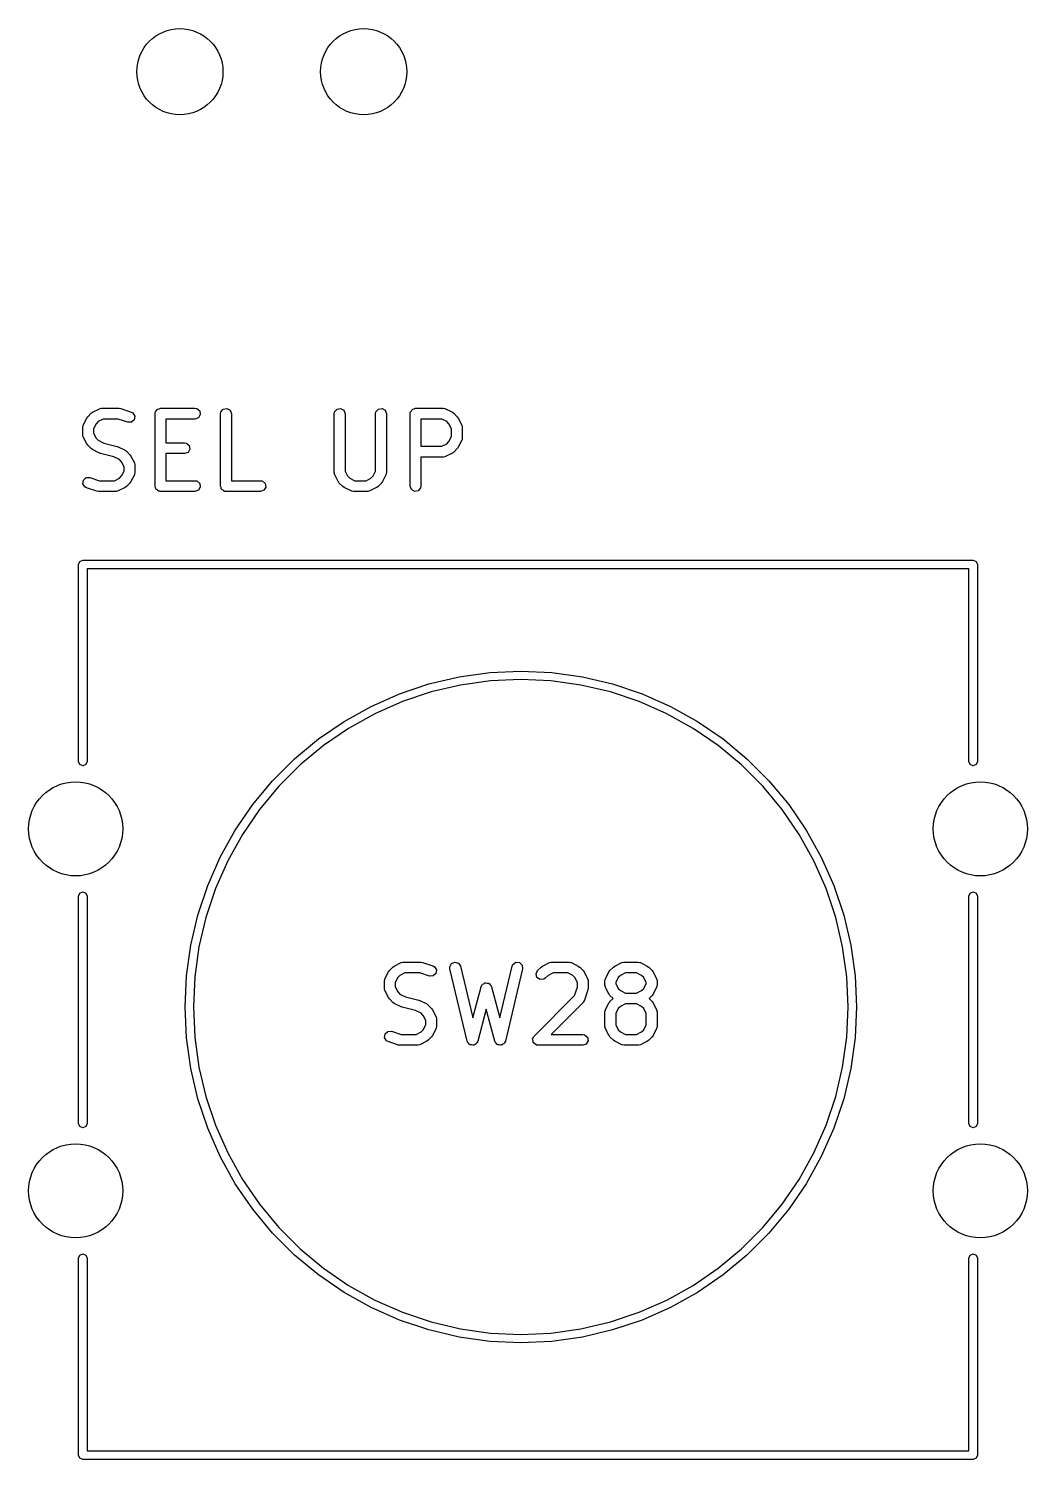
# Model space of a CAD drawing. Extents: x 36 to 247, y -101 to -40.
# Drawn here: x 210 to 223.8, y -63.64 to -43.88 of the extents above; entities that cross this region are included whole.
import ezdxf

# ---------------------------------------------------------------- set-up
doc = ezdxf.new("R2010")
doc.units = 0
doc.layers.add('BLACK', color=7, linetype='CONTINUOUS')

msp = doc.modelspace()

# ---------------------------------------------------------------- linework, layer by layer
at = {"layer": 'BLACK', "linetype": 'CONTINUOUS'}
for p, q in [((210.816967, -49.237024), (210.864586, -49.189405)), ((210.864586, -49.189405), (210.882952, -49.176545)), ((210.882952, -49.176545), (210.884078, -49.175356)), ((210.884078, -49.175356), (210.979316, -49.127737)), ((210.979316, -49.127737), (211.004282, -49.120311)), ((211.004282, -49.120311), (211.008643, -49.121352)), ((211.008643, -49.121352), (211.012857, -49.119819)), ((211.012857, -49.119819), (211.250952, -49.119819)), ((211.250952, -49.119819), (211.273034, -49.123712)), ((211.273034, -49.123712), (211.274669, -49.123668)), ((211.274669, -49.123668), (211.417526, -49.171287)), ((211.417526, -49.171287), (211.440431, -49.183689)), ((211.440431, -49.183689), (211.467286, -49.227402)), ((211.747381, -49.194819), (211.749098, -49.185077)), ((211.747381, -50.194819), (211.747381, -49.194819)), ((211.74852, -49.181795), (211.750186, -49.178909)), ((211.749098, -49.185077), (211.74852, -49.181795)), ((211.750186, -49.178909), (211.751904, -49.169167)), ((211.751904, -49.169167), (211.764429, -49.154239)), ((211.764429, -49.154239), (211.774172, -49.137366)), ((211.774172, -49.137366), (211.78053, -49.135051)), ((211.78053, -49.135051), (211.784881, -49.129867)), ((211.784881, -49.129867), (211.804072, -49.126482)), ((211.804072, -49.126482), (211.822381, -49.119819)), ((211.822381, -49.119819), (212.298571, -49.119819)), ((212.298571, -49.119819), (212.324223, -49.124342)), ((212.324223, -49.124342), (212.363523, -49.157319)), ((212.372432, -49.207843), (212.34678, -49.252272)), ((212.363523, -49.157319), (212.372432, -49.207843)), ((212.652143, -49.194819), (212.656666, -49.169167)), ((212.652143, -50.194819), (212.652143, -49.194819)), ((212.656666, -49.169167), (212.689643, -49.129867)), ((212.689643, -49.129867), (212.740167, -49.120958)), ((212.740167, -49.120958), (212.784596, -49.14661)), ((212.784596, -49.14661), (212.802143, -49.194819)), ((212.802143, -49.194819), (212.802143, -50.119819)), ((214.223572, -49.194819), (214.228095, -49.169167)), ((214.223572, -50.004342), (214.223572, -49.194819)), ((214.228095, -49.169167), (214.261072, -49.129867)), ((214.261072, -49.129867), (214.311596, -49.120958)), ((214.311596, -49.120958), (214.356025, -49.14661)), ((214.356025, -49.14661), (214.373572, -49.194819)), ((214.373572, -49.194819), (214.373572, -49.986637)), ((214.795, -49.194819), (214.799523, -49.169167)), ((214.795, -49.986637), (214.795, -49.194819)), ((214.799523, -49.169167), (214.8325, -49.129867)), ((214.8325, -49.129867), (214.883024, -49.120958)), ((214.883024, -49.120958), (214.927453, -49.14661)), ((214.927453, -49.14661), (214.945, -49.194819)), ((214.945, -49.194819), (214.945, -50.004342)), ((215.271191, -49.194819), (215.272908, -49.185077)), ((215.271191, -50.194819), (215.271191, -49.194819)), ((215.27233, -49.181795), (215.273996, -49.178909)), ((215.272908, -49.185077), (215.27233, -49.181795)), ((215.273996, -49.178909), (215.275714, -49.169167)), ((215.275714, -49.169167), (215.288239, -49.154239)), ((215.288239, -49.154239), (215.297982, -49.137366)), ((215.297982, -49.137366), (215.30434, -49.135051)), ((215.30434, -49.135051), (215.308691, -49.129867)), ((215.308691, -49.129867), (215.327882, -49.126482)), ((215.327882, -49.126482), (215.346191, -49.119819)), ((215.346191, -49.119819), (215.727143, -49.119819)), ((215.727143, -49.119819), (215.752795, -49.124342)), ((215.752795, -49.124342), (215.75623, -49.127224)), ((215.75623, -49.127224), (215.760684, -49.127737)), ((215.760684, -49.127737), (215.855922, -49.175356)), ((215.855922, -49.175356), (215.873932, -49.188714)), ((215.873932, -49.188714), (215.875414, -49.189405)), ((215.875414, -49.189405), (215.923033, -49.237024)), ((210.747381, -49.385295), (210.751904, -49.359643)), ((210.747381, -49.480533), (210.747381, -49.385295)), ((210.751904, -49.359643), (210.754786, -49.356207)), ((210.754786, -49.356207), (210.755299, -49.351754)), ((210.755299, -49.351754), (210.802918, -49.256516)), ((210.802918, -49.256516), (210.816276, -49.238505)), ((210.816276, -49.238505), (210.816967, -49.237024)), ((210.931639, -49.334484), (210.897381, -49.403)), ((210.897381, -49.403), (210.897381, -49.462828)), ((210.962046, -49.304077), (210.931639, -49.334484)), ((211.030562, -49.269819), (210.962046, -49.304077)), ((211.238782, -49.269819), (211.030562, -49.269819)), ((211.370091, -49.313589), (211.238782, -49.269819)), ((211.421375, -49.312188), (211.370091, -49.313589)), ((211.459761, -49.27815), (211.421375, -49.312188)), ((211.467286, -49.227402), (211.459761, -49.27815)), ((212.298571, -49.269819), (211.897381, -49.269819)), ((211.897381, -49.269819), (211.897381, -49.596009)), ((212.34678, -49.252272), (212.298571, -49.269819)), ((215.709438, -49.269819), (215.421191, -49.269819)), ((215.421191, -49.269819), (215.421191, -49.643628)), ((215.777954, -49.304077), (215.709438, -49.269819)), ((215.808361, -49.334484), (215.777954, -49.304077)), ((215.842619, -49.403), (215.808361, -49.334484)), ((215.842619, -49.510447), (215.842619, -49.403)), ((215.923033, -49.237024), (215.935892, -49.25539)), ((215.935892, -49.25539), (215.937082, -49.256516)), ((215.937082, -49.256516), (215.984701, -49.351754)), ((215.984701, -49.351754), (215.992127, -49.37672)), ((215.992127, -49.37672), (215.991085, -49.381081)), ((215.991085, -49.381081), (215.992619, -49.385295)), ((215.992619, -49.385295), (215.992619, -49.528152)), ((210.748914, -49.484746), (210.747381, -49.480533)), ((210.747873, -49.489107), (210.748914, -49.484746)), ((210.755299, -49.514074), (210.747873, -49.489107)), ((210.802918, -49.609312), (210.755299, -49.514074)), ((210.804107, -49.610437), (210.802918, -49.609312)), ((210.897381, -49.462828), (210.931639, -49.531344)), ((210.931639, -49.531344), (210.962046, -49.561751)), ((210.962046, -49.561751), (211.039033, -49.600244)), ((211.039033, -49.600244), (211.221523, -49.645867)), ((211.897381, -49.596009), (212.155714, -49.596009)), ((212.155714, -49.596009), (212.181366, -49.600532)), ((212.181366, -49.600532), (212.220666, -49.633509)), ((215.709438, -49.643628), (215.777954, -49.60937)), ((215.777954, -49.60937), (215.808361, -49.578963)), ((215.808361, -49.578963), (215.842619, -49.510447)), ((215.984701, -49.561693), (215.937082, -49.656931)), ((215.985213, -49.557239), (215.984701, -49.561693)), ((215.988096, -49.553804), (215.985213, -49.557239)), ((215.992619, -49.528152), (215.988096, -49.553804)), ((210.816967, -49.628804), (210.804107, -49.610437)), ((210.864586, -49.676423), (210.816967, -49.628804)), ((210.866067, -49.677114), (210.864586, -49.676423)), ((210.884078, -49.690472), (210.866067, -49.677114)), ((210.979316, -49.738091), (210.884078, -49.690472)), ((210.982844, -49.738497), (210.979316, -49.738091)), ((210.994667, -49.74377), (210.982844, -49.738497)), ((211.177157, -49.789392), (210.994667, -49.74377)), ((211.254144, -49.827886), (211.177157, -49.789392)), ((211.221523, -49.645867), (211.233345, -49.651139)), ((211.233345, -49.651139), (211.236874, -49.651546)), ((211.236874, -49.651546), (211.332112, -49.699165)), ((211.332112, -49.699165), (211.350122, -49.712523)), ((211.350122, -49.712523), (211.351604, -49.713214)), ((211.351604, -49.713214), (211.399223, -49.760833)), ((211.399223, -49.760833), (211.412082, -49.779199)), ((211.412082, -49.779199), (211.413272, -49.780325)), ((211.413272, -49.780325), (211.460891, -49.875563)), ((212.155714, -49.746009), (211.897381, -49.746009)), ((211.897381, -49.746009), (211.897381, -50.119819)), ((212.203923, -49.728462), (212.155714, -49.746009)), ((212.229575, -49.684033), (212.203923, -49.728462)), ((212.220666, -49.633509), (212.229575, -49.684033)), ((215.421191, -49.643628), (215.709438, -49.643628)), ((215.727143, -49.793628), (215.421191, -49.793628)), ((215.421191, -49.793628), (215.421191, -50.194819)), ((215.731356, -49.792094), (215.727143, -49.793628)), ((215.735717, -49.793136), (215.731356, -49.792094)), ((215.760684, -49.78571), (215.735717, -49.793136)), ((215.855922, -49.738091), (215.760684, -49.78571)), ((215.857047, -49.736901), (215.855922, -49.738091)), ((215.875414, -49.724042), (215.857047, -49.736901)), ((215.923033, -49.676423), (215.875414, -49.724042)), ((215.923724, -49.674941), (215.923033, -49.676423)), ((215.937082, -49.656931), (215.923724, -49.674941)), ((211.284551, -49.858293), (211.254144, -49.827886)), ((211.28455, -50.055153), (211.318809, -49.986637)), ((211.318809, -49.926809), (211.284551, -49.858293)), ((211.318809, -49.986637), (211.318809, -49.926809)), ((211.460891, -49.875563), (211.468317, -49.900529)), ((211.468809, -50.004342), (211.464286, -50.029994)), ((211.468317, -49.900529), (211.467275, -49.90489)), ((211.467275, -49.90489), (211.468809, -49.909104)), ((211.468809, -49.909104), (211.468809, -50.004342)), ((214.225105, -50.008555), (214.223572, -50.004342)), ((214.373572, -49.986637), (214.40783, -50.055153)), ((214.760741, -50.055153), (214.795, -49.986637)), ((214.945, -50.004342), (214.940477, -50.029994)), ((210.748904, -50.162236), (210.756429, -50.111487)), ((210.775759, -50.205948), (210.748904, -50.162236)), ((210.756429, -50.111487), (210.794814, -50.07745)), ((210.794814, -50.07745), (210.846098, -50.076049)), ((210.846098, -50.076049), (210.977408, -50.119819)), ((210.977408, -50.119819), (211.185628, -50.119819)), ((211.185628, -50.119819), (211.254143, -50.085561)), ((211.254143, -50.085561), (211.28455, -50.055153)), ((211.351605, -50.200232), (211.333236, -50.213094)), ((211.399223, -50.152613), (211.351605, -50.200232)), ((211.399913, -50.151131), (211.399223, -50.152613)), ((211.413272, -50.133121), (211.399913, -50.151131)), ((211.460891, -50.037883), (211.413272, -50.133121)), ((211.461403, -50.033429), (211.460891, -50.037883)), ((211.464286, -50.029994), (211.461403, -50.033429)), ((211.754044, -50.213127), (211.747381, -50.194819)), ((211.897381, -50.119819), (212.298571, -50.119819)), ((212.298571, -50.119819), (212.324223, -50.124342)), ((212.324223, -50.124342), (212.363523, -50.157319)), ((212.363523, -50.157319), (212.372432, -50.207843)), ((212.658806, -50.213127), (212.652143, -50.194819)), ((212.802143, -50.119819), (213.203333, -50.119819)), ((213.203333, -50.119819), (213.228985, -50.124342)), ((213.228985, -50.124342), (213.268285, -50.157319)), ((213.268285, -50.157319), (213.277194, -50.207843)), ((214.224064, -50.012916), (214.225105, -50.008555)), ((214.23149, -50.037883), (214.224064, -50.012916)), ((214.279109, -50.133121), (214.23149, -50.037883)), ((214.280297, -50.134246), (214.279109, -50.133121)), ((214.293157, -50.152612), (214.280297, -50.134246)), ((214.340776, -50.200232), (214.293157, -50.152612)), ((214.342257, -50.200922), (214.340776, -50.200232)), ((214.360269, -50.214282), (214.342257, -50.200922)), ((214.40783, -50.055153), (214.438237, -50.085561)), ((214.438237, -50.085561), (214.506753, -50.119819)), ((214.506753, -50.119819), (214.661819, -50.119819)), ((214.661819, -50.119819), (214.730334, -50.085561)), ((214.730334, -50.085561), (214.760741, -50.055153)), ((214.827796, -50.200232), (214.809427, -50.213094)), ((214.875414, -50.152613), (214.827796, -50.200232)), ((214.876104, -50.151131), (214.875414, -50.152613)), ((214.889463, -50.133121), (214.876104, -50.151131)), ((214.937082, -50.037883), (214.889463, -50.133121)), ((214.937594, -50.033429), (214.937082, -50.037883)), ((214.940477, -50.029994), (214.937594, -50.033429)), ((215.288738, -50.243028), (215.271191, -50.194819)), ((215.421191, -50.194819), (215.416668, -50.220471)), ((210.798664, -50.218351), (210.775759, -50.205948)), ((210.94152, -50.26597), (210.798664, -50.218351)), ((210.943155, -50.265925), (210.94152, -50.26597)), ((210.965238, -50.269819), (210.943155, -50.265925)), ((211.203333, -50.269819), (210.965238, -50.269819)), ((211.207546, -50.268285), (211.203333, -50.269819)), ((211.211907, -50.269327), (211.207546, -50.268285)), ((211.236874, -50.261901), (211.211907, -50.269327)), ((211.332112, -50.214282), (211.236874, -50.261901)), ((211.333236, -50.213094), (211.332112, -50.214282)), ((211.757429, -50.232319), (211.754044, -50.213127)), ((211.762613, -50.236669), (211.757429, -50.232319)), ((211.764928, -50.243028), (211.762613, -50.236669)), ((211.781801, -50.25277), (211.764928, -50.243028)), ((211.796729, -50.265296), (211.781801, -50.25277)), ((211.806471, -50.267013), (211.796729, -50.265296)), ((211.809357, -50.26868), (211.806471, -50.267013)), ((211.812639, -50.268101), (211.809357, -50.26868)), ((211.822381, -50.269819), (211.812639, -50.268101)), ((212.298571, -50.269819), (211.822381, -50.269819)), ((212.34678, -50.252272), (212.298571, -50.269819)), ((212.372432, -50.207843), (212.34678, -50.252272)), ((212.662191, -50.232319), (212.658806, -50.213127)), ((212.667375, -50.236669), (212.662191, -50.232319)), ((212.66969, -50.243028), (212.667375, -50.236669)), ((212.686563, -50.25277), (212.66969, -50.243028)), ((212.701491, -50.265296), (212.686563, -50.25277)), ((212.711233, -50.267013), (212.701491, -50.265296)), ((212.714119, -50.26868), (212.711233, -50.267013)), ((212.717401, -50.268101), (212.714119, -50.26868)), ((212.727143, -50.269819), (212.717401, -50.268101)), ((213.203333, -50.269819), (212.727143, -50.269819)), ((213.251542, -50.252272), (213.203333, -50.269819)), ((213.277194, -50.207843), (213.251542, -50.252272)), ((214.455507, -50.261901), (214.360269, -50.214282)), ((214.45996, -50.262413), (214.455507, -50.261901)), ((214.463396, -50.265296), (214.45996, -50.262413)), ((214.489048, -50.269819), (214.463396, -50.265296)), ((214.679524, -50.269819), (214.489048, -50.269819)), ((214.683737, -50.268285), (214.679524, -50.269819)), ((214.688098, -50.269327), (214.683737, -50.268285)), ((214.713065, -50.261901), (214.688098, -50.269327)), ((214.808303, -50.214282), (214.713065, -50.261901)), ((214.809427, -50.213094), (214.808303, -50.214282)), ((215.333167, -50.26868), (215.288738, -50.243028)), ((215.383691, -50.259771), (215.333167, -50.26868)), ((215.416668, -50.220471), (215.383691, -50.259771)), ((210.69, -51.28), (210.707574, -51.237574)), ((210.69, -54), (210.69, -51.28)), ((210.707574, -51.237574), (210.75, -51.22)), ((210.75, -51.22), (223.05, -51.22)), ((222.99, -51.34), (210.81, -51.34)), ((210.81, -51.34), (210.81, -54)), ((222.99, -54), (222.99, -51.34)), ((223.05, -51.22), (223.092426, -51.237574)), ((223.092426, -51.237574), (223.11, -51.28)), ((223.11, -51.28), (223.11, -54)), ((215.947577, -52.829939), (216.371962, -52.770739)), ((216.371962, -52.770739), (216.8, -52.75095)), ((216.8, -52.75095), (217.228038, -52.770739)), ((217.228038, -52.770739), (217.652423, -52.829939)), ((215.124182, -53.064215), (215.530464, -52.928043)), ((215.530464, -52.928043), (215.947577, -52.829939)), ((215.96874, -52.943151), (215.561982, -53.038819)), ((216.382589, -52.885421), (215.96874, -52.943151)), ((216.8, -52.866123), (216.382589, -52.885421)), ((217.217411, -52.885421), (216.8, -52.866123)), ((217.63126, -52.943151), (217.217411, -52.885421)), ((218.038018, -53.038819), (217.63126, -52.943151)), ((217.652423, -52.829939), (218.069536, -52.928043)), ((218.069536, -52.928043), (218.475818, -53.064215)), ((214.732197, -53.237293), (215.124182, -53.064215)), ((215.561982, -53.038819), (215.165787, -53.17161)), ((218.434213, -53.17161), (218.038018, -53.038819)), ((218.475818, -53.064215), (218.867803, -53.237293)), ((214.357855, -53.4458), (214.732197, -53.237293)), ((214.783535, -53.340391), (214.418486, -53.543722)), ((215.165787, -53.17161), (214.783535, -53.340391)), ((218.816465, -53.340391), (218.434213, -53.17161)), ((219.181514, -53.543722), (218.816465, -53.340391)), ((218.867803, -53.237293), (219.242145, -53.4458)), ((214.004348, -53.687958), (214.357855, -53.4458)), ((214.418486, -53.543722), (214.073755, -53.779868)), ((219.526245, -53.779868), (219.181514, -53.543722)), ((219.242145, -53.4458), (219.595652, -53.687958)), ((213.674692, -53.961701), (214.004348, -53.687958)), ((219.595652, -53.687958), (219.925308, -53.961701)), ((214.073755, -53.779868), (213.752284, -54.046815)), ((219.847716, -54.046815), (219.526245, -53.779868)), ((210.707574, -54.042426), (210.69, -54)), ((210.75, -54.06), (210.707574, -54.042426)), ((210.792426, -54.042426), (210.75, -54.06)), ((210.81, -54), (210.792426, -54.042426)), ((213.371701, -54.264692), (213.674692, -53.961701)), ((213.752284, -54.046815), (213.456815, -54.342284)), ((220.143185, -54.342284), (219.847716, -54.046815)), ((219.925308, -53.961701), (220.228299, -54.264692)), ((223.007574, -54.042426), (222.99, -54)), ((223.05, -54.06), (223.007574, -54.042426)), ((223.092426, -54.042426), (223.05, -54.06)), ((223.11, -54), (223.092426, -54.042426)), ((213.097958, -54.594348), (213.371701, -54.264692)), ((213.456815, -54.342284), (213.189868, -54.663755)), ((220.410132, -54.663755), (220.143185, -54.342284)), ((220.228299, -54.264692), (220.502042, -54.594348)), ((212.8558, -54.947855), (213.097958, -54.594348)), ((213.189868, -54.663755), (212.953722, -55.008486)), ((220.646278, -55.008486), (220.410132, -54.663755)), ((220.502042, -54.594348), (220.7442, -54.947855)), ((212.647293, -55.322197), (212.8558, -54.947855)), ((212.953722, -55.008486), (212.750391, -55.373535)), ((220.849609, -55.373535), (220.646278, -55.008486)), ((220.7442, -54.947855), (220.952707, -55.322197)), ((212.474215, -55.714182), (212.647293, -55.322197)), ((220.952707, -55.322197), (221.125785, -55.714182)), ((212.750391, -55.373535), (212.58161, -55.755787)), ((221.01839, -55.755787), (220.849609, -55.373535)), ((212.338043, -56.120464), (212.474215, -55.714182)), ((221.125785, -55.714182), (221.261957, -56.120464)), ((210.69, -55.86), (210.707574, -55.817574)), ((210.69, -59), (210.69, -55.86)), ((210.707574, -55.817574), (210.75, -55.8)), ((210.75, -55.8), (210.792426, -55.817574)), ((210.792426, -55.817574), (210.81, -55.86)), ((210.81, -55.86), (210.81, -59)), ((212.58161, -55.755787), (212.448819, -56.151982)), ((221.151181, -56.151982), (221.01839, -55.755787)), ((222.99, -55.86), (223.007574, -55.817574)), ((222.99, -59), (222.99, -55.86)), ((223.007574, -55.817574), (223.05, -55.8)), ((223.05, -55.8), (223.092426, -55.817574)), ((223.092426, -55.817574), (223.11, -55.86)), ((223.11, -55.86), (223.11, -59)), ((212.239939, -56.537577), (212.338043, -56.120464)), ((221.261957, -56.120464), (221.360061, -56.537577)), ((212.448819, -56.151982), (212.353151, -56.55874)), ((221.246849, -56.55874), (221.151181, -56.151982)), ((212.180739, -56.961962), (212.239939, -56.537577)), ((212.353151, -56.55874), (212.295421, -56.972589)), ((221.304579, -56.972589), (221.246849, -56.55874)), ((221.360061, -56.537577), (221.419261, -56.961962)), ((214.923394, -57.001754), (214.971013, -56.906516)), ((214.971013, -56.906516), (214.984371, -56.888505)), ((214.984371, -56.888505), (214.985062, -56.887024)), ((214.985062, -56.887024), (215.032681, -56.839405)), ((215.032681, -56.839405), (215.051047, -56.826545)), ((215.051047, -56.826545), (215.052173, -56.825356)), ((215.052173, -56.825356), (215.147411, -56.777737)), ((215.198657, -56.919819), (215.130141, -56.954077)), ((215.147411, -56.777737), (215.172377, -56.770311)), ((215.172377, -56.770311), (215.176738, -56.771352)), ((215.176738, -56.771352), (215.180952, -56.769819)), ((215.180952, -56.769819), (215.419047, -56.769819)), ((215.406877, -56.919819), (215.198657, -56.919819)), ((215.538186, -56.963589), (215.406877, -56.919819)), ((215.419047, -56.769819), (215.441129, -56.773712)), ((215.441129, -56.773712), (215.442764, -56.773668)), ((215.442764, -56.773668), (215.585621, -56.821287)), ((215.585621, -56.821287), (215.608526, -56.833689)), ((215.608526, -56.833689), (215.635381, -56.877402)), ((215.635381, -56.877402), (215.627856, -56.92815)), ((215.820736, -56.836188), (215.843714, -56.790319)), ((215.822278, -56.862191), (215.820736, -56.836188)), ((216.060373, -57.862191), (215.822278, -56.862191)), ((215.843714, -56.790319), (215.8908, -56.76995)), ((215.8908, -56.76995), (215.939962, -56.784614)), ((215.939962, -56.784614), (215.968198, -56.827447)), ((215.968198, -56.827447), (216.137449, -57.538303)), ((216.510168, -57.538303), (216.679421, -56.827448)), ((216.825341, -56.862191), (216.587245, -57.862191)), ((216.679421, -56.827448), (216.689762, -56.803541)), ((216.689762, -56.803541), (216.730945, -56.772948)), ((216.730945, -56.772948), (216.782159, -56.775983)), ((216.782159, -56.775983), (216.819438, -56.811228)), ((216.819438, -56.811228), (216.825341, -56.862191)), ((217.011, -56.933521), (217.032681, -56.887024)), ((217.032681, -56.887024), (217.0803, -56.839405)), ((217.0803, -56.839405), (217.098666, -56.826545)), ((217.098666, -56.826545), (217.099792, -56.825356)), ((217.099792, -56.825356), (217.19503, -56.777737)), ((217.246276, -56.919819), (217.17776, -56.954077)), ((217.19503, -56.777737), (217.219996, -56.770311)), ((217.219996, -56.770311), (217.224357, -56.771352)), ((217.224357, -56.771352), (217.228571, -56.769819)), ((217.228571, -56.769819), (217.466666, -56.769819)), ((217.448961, -56.919819), (217.246276, -56.919819)), ((217.517477, -56.954077), (217.448961, -56.919819)), ((217.466666, -56.769819), (217.492318, -56.774342)), ((217.492318, -56.774342), (217.495753, -56.777224)), ((217.495753, -56.777224), (217.500207, -56.777737)), ((217.500207, -56.777737), (217.595445, -56.825356)), ((217.595445, -56.825356), (217.613455, -56.838714)), ((217.613455, -56.838714), (217.614937, -56.839405)), ((217.614937, -56.839405), (217.662556, -56.887024)), ((217.662556, -56.887024), (217.675415, -56.90539)), ((217.675415, -56.90539), (217.676605, -56.906516)), ((217.676605, -56.906516), (217.724224, -57.001754)), ((217.971013, -57.001754), (218.018632, -56.906516)), ((218.018632, -56.906516), (218.03199, -56.888505)), ((218.03199, -56.888505), (218.032681, -56.887024)), ((218.032681, -56.887024), (218.0803, -56.839405)), ((218.0803, -56.839405), (218.098666, -56.826545)), ((218.098666, -56.826545), (218.099792, -56.825356)), ((218.099792, -56.825356), (218.19503, -56.777737)), ((218.246276, -56.919819), (218.17776, -56.954077)), ((218.19503, -56.777737), (218.219996, -56.770311)), ((218.219996, -56.770311), (218.224357, -56.771352)), ((218.224357, -56.771352), (218.228571, -56.769819)), ((218.228571, -56.769819), (218.419047, -56.769819)), ((218.401342, -56.919819), (218.246276, -56.919819)), ((218.469858, -56.954077), (218.401342, -56.919819)), ((218.419047, -56.769819), (218.444699, -56.774342)), ((218.444699, -56.774342), (218.448134, -56.777224)), ((218.448134, -56.777224), (218.452588, -56.777737)), ((218.452588, -56.777737), (218.547826, -56.825356)), ((218.547826, -56.825356), (218.565836, -56.838714)), ((218.565836, -56.838714), (218.567318, -56.839405)), ((218.567318, -56.839405), (218.614937, -56.887024)), ((218.614937, -56.887024), (218.627796, -56.90539)), ((218.627796, -56.90539), (218.628986, -56.906516)), ((218.628986, -56.906516), (218.676605, -57.001754)), ((212.16095, -57.39), (212.180739, -56.961962)), ((212.295421, -56.972589), (212.276123, -57.39)), ((214.915476, -57.035295), (214.919999, -57.009643)), ((214.915476, -57.130533), (214.915476, -57.035295)), ((214.919999, -57.009643), (214.922881, -57.006207)), ((214.922881, -57.006207), (214.923394, -57.001754)), ((215.099734, -56.984484), (215.065476, -57.053)), ((215.065476, -57.053), (215.065476, -57.112828)), ((215.065476, -57.112828), (215.099734, -57.181344)), ((215.130141, -56.954077), (215.099734, -56.984484)), ((215.58947, -56.962188), (215.538186, -56.963589)), ((215.627856, -56.92815), (215.58947, -56.962188)), ((216.137449, -57.538303), (216.251341, -57.111208)), ((216.251341, -57.111208), (216.262321, -57.087588)), ((216.262321, -57.087588), (216.267934, -57.083647)), ((216.267934, -57.083647), (216.27084, -57.077436)), ((216.27084, -57.077436), (216.288431, -57.069258)), ((216.288431, -57.069258), (216.304311, -57.058111)), ((216.304311, -57.058111), (216.311143, -57.0587)), ((216.311143, -57.0587), (216.317362, -57.05581)), ((216.317362, -57.05581), (216.336091, -57.060852)), ((216.336091, -57.060852), (216.355425, -57.062521)), ((216.355425, -57.062521), (216.360281, -57.067365)), ((216.360281, -57.067365), (216.3669, -57.069148)), ((216.3669, -57.069148), (216.378006, -57.085049)), ((216.378006, -57.085049), (216.391744, -57.098755)), ((216.391744, -57.098755), (216.392349, -57.105585)), ((216.392349, -57.105585), (216.396277, -57.111208)), ((216.396277, -57.111208), (216.510168, -57.538303)), ((217.024277, -56.983075), (217.011, -56.933521)), ((217.066303, -57.012502), (217.024277, -56.983075)), ((217.11741, -57.00803), (217.066303, -57.012502)), ((217.138747, -56.99309), (217.11741, -57.00803)), ((217.17776, -56.954077), (217.138747, -56.99309)), ((217.547884, -56.984484), (217.517477, -56.954077)), ((217.54397, -57.232876), (217.582142, -57.118363)), ((217.582142, -57.053), (217.547884, -56.984484)), ((217.582142, -57.118363), (217.582142, -57.053)), ((217.724224, -57.001754), (217.73165, -57.02672)), ((217.73165, -57.02672), (217.730608, -57.031081)), ((217.730608, -57.031081), (217.732142, -57.035295)), ((217.732142, -57.035295), (217.732142, -57.130533)), ((217.963095, -57.035295), (217.967618, -57.009643)), ((217.963095, -57.082914), (217.963095, -57.035295)), ((217.964628, -57.087127), (217.963095, -57.082914)), ((217.963587, -57.091488), (217.964628, -57.087127)), ((217.971013, -57.116455), (217.963587, -57.091488)), ((217.967618, -57.009643), (217.9705, -57.006207)), ((217.9705, -57.006207), (217.971013, -57.001754)), ((218.018632, -57.211693), (217.971013, -57.116455)), ((218.147353, -56.984484), (218.113095, -57.053)), ((218.113095, -57.053), (218.113095, -57.065209)), ((218.113095, -57.065209), (218.147353, -57.133725)), ((218.17776, -56.954077), (218.147353, -56.984484)), ((218.500265, -56.984484), (218.469858, -56.954077)), ((218.534523, -57.053), (218.500265, -56.984484)), ((218.500265, -57.133725), (218.534523, -57.065209)), ((218.534523, -57.065209), (218.534523, -57.053)), ((218.676605, -57.116455), (218.628986, -57.211693)), ((218.676605, -57.001754), (218.684031, -57.02672)), ((218.677117, -57.112001), (218.676605, -57.116455)), ((218.68, -57.108566), (218.677117, -57.112001)), ((218.684523, -57.082914), (218.68, -57.108566)), ((218.684031, -57.02672), (218.682989, -57.031081)), ((218.682989, -57.031081), (218.684523, -57.035295)), ((218.684523, -57.035295), (218.684523, -57.082914)), ((221.323877, -57.39), (221.304579, -56.972589)), ((221.419261, -56.961962), (221.43905, -57.39)), ((214.917009, -57.134746), (214.915476, -57.130533)), ((214.915968, -57.139107), (214.917009, -57.134746)), ((214.923394, -57.164074), (214.915968, -57.139107)), ((214.971013, -57.259312), (214.923394, -57.164074)), ((214.972202, -57.260437), (214.971013, -57.259312)), ((214.985062, -57.278804), (214.972202, -57.260437)), ((215.032681, -57.326423), (214.985062, -57.278804)), ((215.099734, -57.181344), (215.130141, -57.211751)), ((215.130141, -57.211751), (215.207128, -57.250244)), ((215.207128, -57.250244), (215.389618, -57.295867)), ((215.389618, -57.295867), (215.40144, -57.301139)), ((215.40144, -57.301139), (215.404969, -57.301546)), ((215.404969, -57.301546), (215.500207, -57.349165)), ((216.985062, -57.791786), (217.54397, -57.232876)), ((217.680674, -57.297107), (217.668271, -57.320012)), ((217.728293, -57.154251), (217.680674, -57.297107)), ((217.732142, -57.130533), (217.728248, -57.152615)), ((217.728248, -57.152615), (217.728293, -57.154251)), ((218.019821, -57.212818), (218.018632, -57.211693)), ((218.018632, -57.335087), (218.03199, -57.317076)), ((218.032681, -57.231185), (218.019821, -57.212818)), ((218.03199, -57.317076), (218.032681, -57.315595)), ((218.074886, -57.27339), (218.032681, -57.231185)), ((218.032681, -57.315595), (218.074886, -57.27339)), ((218.147353, -57.133725), (218.17776, -57.164132)), ((218.17776, -57.164132), (218.246276, -57.19839)), ((218.246276, -57.19839), (218.401342, -57.19839)), ((218.401342, -57.19839), (218.469858, -57.164132)), ((218.469858, -57.164132), (218.500265, -57.133725)), ((218.614937, -57.231185), (218.572732, -57.27339)), ((218.572732, -57.27339), (218.614937, -57.315595)), ((218.615628, -57.229703), (218.614937, -57.231185)), ((218.614937, -57.315595), (218.627796, -57.333961)), ((218.628986, -57.211693), (218.615628, -57.229703)), ((212.180739, -57.818038), (212.16095, -57.39)), ((212.276123, -57.39), (212.295421, -57.807411)), ((215.034162, -57.327114), (215.032681, -57.326423)), ((215.052173, -57.340472), (215.034162, -57.327114)), ((215.147411, -57.388091), (215.052173, -57.340472)), ((215.150939, -57.388497), (215.147411, -57.388091)), ((215.162762, -57.39377), (215.150939, -57.388497)), ((215.345252, -57.439392), (215.162762, -57.39377)), ((215.422239, -57.477886), (215.345252, -57.439392)), ((215.452646, -57.508293), (215.422239, -57.477886)), ((215.486904, -57.576809), (215.452646, -57.508293)), ((215.500207, -57.349165), (215.518217, -57.362523)), ((215.518217, -57.362523), (215.519699, -57.363214)), ((215.519699, -57.363214), (215.567318, -57.410833)), ((215.567318, -57.410833), (215.580177, -57.429199)), ((215.580177, -57.429199), (215.581367, -57.430325)), ((215.581367, -57.430325), (215.628986, -57.525563)), ((216.323808, -57.421613), (216.205801, -57.864144)), ((216.441817, -57.864144), (216.323808, -57.421613)), ((217.662556, -57.326423), (217.219161, -57.769819)), ((217.664451, -57.322358), (217.662556, -57.326423)), ((217.668271, -57.320012), (217.664451, -57.322358)), ((217.963095, -57.463866), (217.967618, -57.438214)), ((217.963095, -57.654342), (217.963095, -57.463866)), ((217.967618, -57.438214), (217.9705, -57.434778)), ((217.9705, -57.434778), (217.971013, -57.430325)), ((217.971013, -57.430325), (218.018632, -57.335087)), ((218.147353, -57.413055), (218.113095, -57.481571)), ((218.113095, -57.481571), (218.113095, -57.636637)), ((218.17776, -57.382648), (218.147353, -57.413055)), ((218.246276, -57.34839), (218.17776, -57.382648)), ((218.401342, -57.34839), (218.246276, -57.34839)), ((218.469858, -57.382648), (218.401342, -57.34839)), ((218.500265, -57.413055), (218.469858, -57.382648)), ((218.534523, -57.481571), (218.500265, -57.413055)), ((218.534523, -57.636637), (218.534523, -57.481571)), ((218.627796, -57.333961), (218.628986, -57.335087)), ((218.628986, -57.335087), (218.676605, -57.430325)), ((218.676605, -57.430325), (218.684031, -57.455291)), ((218.684031, -57.455291), (218.682989, -57.459652)), ((218.682989, -57.459652), (218.684523, -57.463866)), ((218.684523, -57.463866), (218.684523, -57.654342)), ((221.304579, -57.807411), (221.323877, -57.39)), ((221.43905, -57.39), (221.419261, -57.818038)), ((215.422238, -57.735561), (215.452645, -57.705153)), ((215.452645, -57.705153), (215.486904, -57.636637)), ((215.486904, -57.636637), (215.486904, -57.576809)), ((215.628986, -57.687883), (215.581367, -57.783121)), ((215.628986, -57.525563), (215.636412, -57.550529)), ((215.629498, -57.683429), (215.628986, -57.687883)), ((215.632381, -57.679994), (215.629498, -57.683429)), ((215.636904, -57.654342), (215.632381, -57.679994)), ((215.636412, -57.550529), (215.63537, -57.55489)), ((215.63537, -57.55489), (215.636904, -57.559104)), ((215.636904, -57.559104), (215.636904, -57.654342)), ((217.964628, -57.658555), (217.963095, -57.654342)), ((217.963587, -57.662916), (217.964628, -57.658555)), ((217.971013, -57.687883), (217.963587, -57.662916)), ((218.018632, -57.783121), (217.971013, -57.687883)), ((218.113095, -57.636637), (218.147353, -57.705153)), ((218.147353, -57.705153), (218.17776, -57.735561)), ((218.469857, -57.735561), (218.500264, -57.705153)), ((218.500264, -57.705153), (218.534523, -57.636637)), ((218.676605, -57.687883), (218.628986, -57.783121)), ((218.677117, -57.683429), (218.676605, -57.687883)), ((218.68, -57.679994), (218.677117, -57.683429)), ((218.684523, -57.654342), (218.68, -57.679994)), ((212.239939, -58.242423), (212.180739, -57.818038)), ((212.295421, -57.807411), (212.353151, -58.22126)), ((214.916999, -57.812236), (214.924524, -57.761487)), ((214.943854, -57.855948), (214.916999, -57.812236)), ((214.924524, -57.761487), (214.962909, -57.72745)), ((214.966759, -57.868351), (214.943854, -57.855948)), ((214.962909, -57.72745), (215.014193, -57.726049)), ((215.109615, -57.91597), (214.966759, -57.868351)), ((215.014193, -57.726049), (215.145503, -57.769819)), ((215.145503, -57.769819), (215.353723, -57.769819)), ((215.353723, -57.769819), (215.422238, -57.735561)), ((215.500207, -57.864282), (215.404969, -57.911901)), ((215.501331, -57.863094), (215.500207, -57.864282)), ((215.5197, -57.850232), (215.501331, -57.863094)), ((215.567318, -57.802613), (215.5197, -57.850232)), ((215.568008, -57.801131), (215.567318, -57.802613)), ((215.581367, -57.783121), (215.568008, -57.801131)), ((216.064702, -57.868759), (216.060373, -57.862191)), ((216.065398, -57.876597), (216.064702, -57.868759)), ((216.078458, -57.889626), (216.065398, -57.876597)), ((216.088609, -57.905024), (216.078458, -57.889626)), ((216.096147, -57.907272), (216.088609, -57.905024)), ((216.101718, -57.91283), (216.096147, -57.907272)), ((216.167927, -57.906642), (216.152831, -57.91724)), ((216.184857, -57.899319), (216.167927, -57.906642)), ((216.18838, -57.892284), (216.184857, -57.899319)), ((216.194821, -57.887764), (216.18838, -57.892284)), ((216.205801, -57.864144), (216.194821, -57.887764)), ((216.446322, -57.870595), (216.441817, -57.864144)), ((216.447228, -57.87841), (216.446322, -57.870595)), ((216.460633, -57.891083), (216.447228, -57.87841)), ((216.471194, -57.906204), (216.460633, -57.891083)), ((216.478788, -57.908248), (216.471194, -57.906204)), ((216.484507, -57.913655), (216.478788, -57.908248)), ((216.550524, -57.905693), (216.535721, -57.91669)), ((216.567255, -57.897916), (216.550524, -57.905693)), ((216.570589, -57.890787), (216.567255, -57.897916)), ((216.576904, -57.886097), (216.570589, -57.890787)), ((216.587245, -57.862191), (216.576904, -57.886097)), ((216.963381, -57.838283), (216.96483, -57.835175)), ((216.969222, -57.860085), (216.963381, -57.838283)), ((216.964234, -57.831795), (216.975524, -57.812239)), ((216.96483, -57.835175), (216.964234, -57.831795)), ((216.973143, -57.882319), (216.969222, -57.860085)), ((216.97577, -57.884523), (216.973143, -57.882319)), ((216.975524, -57.812239), (216.985062, -57.791786)), ((216.976658, -57.887837), (216.97577, -57.884523)), ((216.995149, -57.900785), (216.976658, -57.887837)), ((217.012443, -57.915296), (216.995149, -57.900785)), ((217.219161, -57.769819), (217.657142, -57.769819)), ((217.657142, -57.769819), (217.682794, -57.774342)), ((217.705351, -57.902272), (217.657142, -57.919819)), ((217.682794, -57.774342), (217.722094, -57.807319)), ((217.731003, -57.857843), (217.705351, -57.902272)), ((217.722094, -57.807319), (217.731003, -57.857843)), ((218.01982, -57.784246), (218.018632, -57.783121)), ((218.03268, -57.802612), (218.01982, -57.784246)), ((218.080299, -57.850232), (218.03268, -57.802612)), ((218.08178, -57.850922), (218.080299, -57.850232)), ((218.099792, -57.864282), (218.08178, -57.850922)), ((218.19503, -57.911901), (218.099792, -57.864282)), ((218.17776, -57.735561), (218.246276, -57.769819)), ((218.246276, -57.769819), (218.401342, -57.769819)), ((218.401342, -57.769819), (218.469857, -57.735561)), ((218.547826, -57.864282), (218.452588, -57.911901)), ((218.54895, -57.863094), (218.547826, -57.864282)), ((218.567319, -57.850232), (218.54895, -57.863094)), ((218.614937, -57.802613), (218.567319, -57.850232)), ((218.615627, -57.801131), (218.614937, -57.802613)), ((218.628986, -57.783121), (218.615627, -57.801131)), ((221.246849, -58.22126), (221.304579, -57.807411)), ((221.419261, -57.818038), (221.360061, -58.242423)), ((215.11125, -57.915925), (215.109615, -57.91597)), ((215.133333, -57.919819), (215.11125, -57.915925)), ((215.371428, -57.919819), (215.133333, -57.919819)), ((215.375641, -57.918285), (215.371428, -57.919819)), ((215.380002, -57.919327), (215.375641, -57.918285)), ((215.404969, -57.911901), (215.380002, -57.919327)), ((216.120094, -57.914415), (216.101718, -57.91283)), ((216.137771, -57.919688), (216.120094, -57.914415)), ((216.144993, -57.916563), (216.137771, -57.919688)), ((216.152831, -57.91724), (216.144993, -57.916563)), ((216.50292, -57.914746), (216.484507, -57.913655)), ((216.520732, -57.919542), (216.50292, -57.914746)), ((216.527868, -57.916224), (216.520732, -57.919542)), ((216.535721, -57.91669), (216.527868, -57.916224)), ((217.017027, -57.916104), (217.012443, -57.915296)), ((217.018684, -57.917264), (217.017027, -57.916104)), ((217.021972, -57.916976), (217.018684, -57.917264)), ((217.038095, -57.919819), (217.021972, -57.916976)), ((217.657142, -57.919819), (217.038095, -57.919819)), ((218.199483, -57.912413), (218.19503, -57.911901)), ((218.202919, -57.915296), (218.199483, -57.912413)), ((218.228571, -57.919819), (218.202919, -57.915296)), ((218.419047, -57.919819), (218.228571, -57.919819)), ((218.42326, -57.918285), (218.419047, -57.919819)), ((218.427621, -57.919327), (218.42326, -57.918285)), ((218.452588, -57.911901), (218.427621, -57.919327)), ((212.338043, -58.659536), (212.239939, -58.242423)), ((212.353151, -58.22126), (212.448819, -58.628018)), ((221.151181, -58.628018), (221.246849, -58.22126)), ((221.360061, -58.242423), (221.261957, -58.659536)), ((212.474215, -59.065818), (212.338043, -58.659536)), ((212.448819, -58.628018), (212.58161, -59.024213)), ((221.01839, -59.024213), (221.151181, -58.628018)), ((221.261957, -58.659536), (221.125785, -59.065818)), ((210.707574, -59.042426), (210.69, -59)), ((210.75, -59.06), (210.707574, -59.042426)), ((210.792426, -59.042426), (210.75, -59.06)), ((210.81, -59), (210.792426, -59.042426)), ((212.647293, -59.457803), (212.474215, -59.065818)), ((212.58161, -59.024213), (212.750391, -59.406465)), ((220.849609, -59.406465), (221.01839, -59.024213)), ((221.125785, -59.065818), (220.952707, -59.457803)), ((223.007574, -59.042426), (222.99, -59)), ((223.05, -59.06), (223.007574, -59.042426)), ((223.092426, -59.042426), (223.05, -59.06)), ((223.11, -59), (223.092426, -59.042426)), ((212.8558, -59.832145), (212.647293, -59.457803)), ((212.750391, -59.406465), (212.953722, -59.771514)), ((220.646278, -59.771514), (220.849609, -59.406465)), ((220.952707, -59.457803), (220.7442, -59.832145)), ((213.097958, -60.185652), (212.8558, -59.832145)), ((212.953722, -59.771514), (213.189868, -60.116245)), ((220.410132, -60.116245), (220.646278, -59.771514)), ((220.7442, -59.832145), (220.502042, -60.185652)), ((213.371701, -60.515308), (213.097958, -60.185652)), ((213.189868, -60.116245), (213.456815, -60.437716)), ((220.143185, -60.437716), (220.410132, -60.116245)), ((220.502042, -60.185652), (220.228299, -60.515308)), ((213.456815, -60.437716), (213.752284, -60.733185)), ((219.847716, -60.733185), (220.143185, -60.437716)), ((213.674692, -60.818299), (213.371701, -60.515308)), ((220.228299, -60.515308), (219.925308, -60.818299)), ((210.69, -60.86), (210.707574, -60.817574)), ((210.69, -63.58), (210.69, -60.86)), ((210.707574, -60.817574), (210.75, -60.8)), ((210.75, -60.8), (210.792426, -60.817574)), ((210.792426, -60.817574), (210.81, -60.86)), ((210.81, -60.86), (210.81, -63.52)), ((214.004348, -61.092042), (213.674692, -60.818299)), ((213.752284, -60.733185), (214.073755, -61.000132)), ((219.526245, -61.000132), (219.847716, -60.733185)), ((219.925308, -60.818299), (219.595652, -61.092042)), ((222.99, -60.86), (223.007574, -60.817574)), ((222.99, -63.52), (222.99, -60.86)), ((223.007574, -60.817574), (223.05, -60.8)), ((223.05, -60.8), (223.092426, -60.817574)), ((223.092426, -60.817574), (223.11, -60.86)), ((223.11, -60.86), (223.11, -63.58)), ((214.073755, -61.000132), (214.418486, -61.236278)), ((219.181514, -61.236278), (219.526245, -61.000132)), ((214.357855, -61.3342), (214.004348, -61.092042)), ((214.418486, -61.236278), (214.783535, -61.439609)), ((218.816465, -61.439609), (219.181514, -61.236278)), ((219.595652, -61.092042), (219.242145, -61.3342)), ((214.732197, -61.542707), (214.357855, -61.3342)), ((214.783535, -61.439609), (215.165787, -61.60839)), ((218.434213, -61.60839), (218.816465, -61.439609)), ((219.242145, -61.3342), (218.867803, -61.542707)), ((215.124182, -61.715785), (214.732197, -61.542707)), ((215.165787, -61.60839), (215.561982, -61.741181)), ((218.038018, -61.741181), (218.434213, -61.60839)), ((218.867803, -61.542707), (218.475818, -61.715785)), ((215.530464, -61.851957), (215.124182, -61.715785)), ((215.947577, -61.950061), (215.530464, -61.851957)), ((215.561982, -61.741181), (215.96874, -61.836849)), ((215.96874, -61.836849), (216.382589, -61.894579)), ((217.217411, -61.894579), (217.63126, -61.836849)), ((217.63126, -61.836849), (218.038018, -61.741181)), ((218.069536, -61.851957), (217.652423, -61.950061)), ((218.475818, -61.715785), (218.069536, -61.851957)), ((216.371962, -62.009261), (215.947577, -61.950061)), ((216.8, -62.02905), (216.371962, -62.009261)), ((216.382589, -61.894579), (216.8, -61.913877)), ((216.8, -61.913877), (217.217411, -61.894579)), ((217.228038, -62.009261), (216.8, -62.02905)), ((217.652423, -61.950061), (217.228038, -62.009261)), ((210.707574, -63.622426), (210.69, -63.58)), ((210.75, -63.64), (210.707574, -63.622426)), ((223.05, -63.64), (210.75, -63.64)), ((210.81, -63.52), (222.99, -63.52)), ((223.092426, -63.622426), (223.05, -63.64)), ((223.11, -63.58), (223.092426, -63.622426))]:
    msp.add_line(p, q, dxfattribs=at)
at = {"layer": 'BLACK'}
for centre, radius in [((212.09, -44.47), 0.595), ((214.63, -44.47), 0.595), ((210.65, -54.93), 0.65), ((223.15, -54.93), 0.65), ((210.65, -59.93), 0.65), ((223.15, -59.93), 0.65)]:
    msp.add_circle(centre, radius, dxfattribs=at)

doc.saveas('drawing.dxf')
